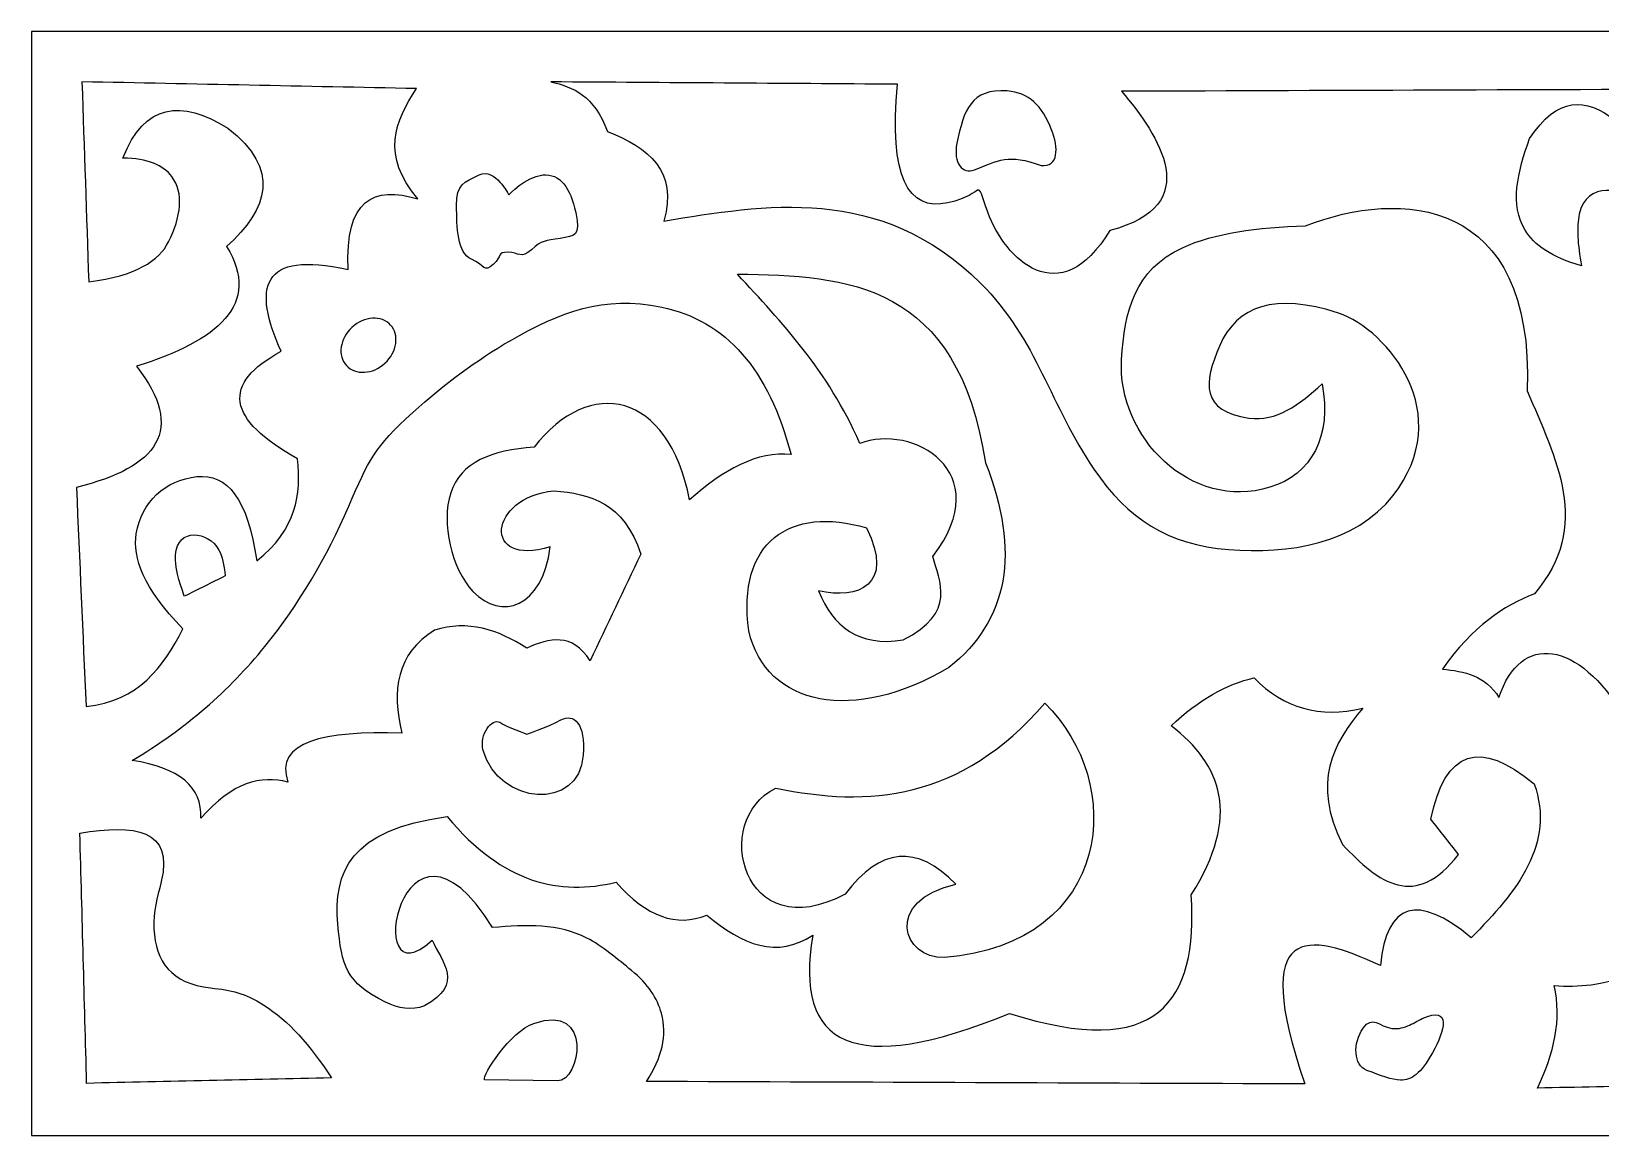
# Model space of a CAD drawing. Header units: centimetres. Extents: x -27.5 to -1.9, y -9.5 to -5.7.
# Drawn here: x -27.5 to -22.1, y -9.5 to -5.7 of the extents above; entities that cross this region are included whole.
import ezdxf

# ---------------------------------------------------------------- set-up
doc = ezdxf.new("R2010")
doc.units = ezdxf.units.CM
doc.header["$MEASUREMENT"] = 0
doc.layers.add('layer 1', color=7, linetype='Continuous')

msp = doc.modelspace()

# ---------------------------------------------------------------- linework, layer by layer
at = {"layer": 'layer 1', "color": 250}
for points, knots in [([(-14.99208, -5.70121), (-14.99208, -5.70121), (-14.99208, -9.5), (-14.99208, -9.5), (-14.99208, -9.5), (-14.99208, -9.5), (-27.5, -9.5), (-27.5, -9.5), (-27.5, -9.5), (-27.5, -9.5), (-27.5, -5.70121), (-27.5, -5.70121), (-27.5, -5.70121), (-27.5, -5.70121), (-14.99208, -5.70121), (-14.99208, -5.70121)], [0, 0, 0, 0, 0.2, 0.2, 0.2, 0.2, 0.4, 0.4, 0.4, 0.4, 0.6, 0.6, 0.6, 0.6, 1, 1, 1, 1]), ([(-26.17567, -5.89807), (-26.24955, -6.01038), (-26.29828, -6.12737), (-26.17098, -6.27734), (-26.17098, -6.27734), (-26.32203, -6.23278), (-26.42219, -6.27802), (-26.41045, -6.52082), (-26.41045, -6.52082), (-26.71257, -6.45283), (-26.73918, -6.5824), (-26.64056, -6.80179), (-26.64056, -6.80179), (-26.84715, -6.91257), (-26.82834, -7.03585), (-26.58421, -7.17169), (-26.58421, -7.17169), (-26.57234, -7.29364), (-26.58632, -7.41339), (-26.72509, -7.52287), (-26.72509, -7.52287), (-26.7546, -7.30942), (-26.82639, -7.22237), (-26.93081, -7.23305), (-26.93081, -7.23305), (-27.03925, -7.24413), (-27.12183, -7.32032), (-27.13907, -7.42933), (-27.13907, -7.42933), (-27.15213, -7.51199), (-27.11646, -7.61412), (-26.97868, -7.757), (-26.97868, -7.757), (-27.04732, -7.88828), (-27.13017, -8.00542), (-27.31208, -8.02392), (-27.31208, -8.02392), (-27.32303, -7.7726), (-27.334, -7.5213), (-27.34497, -7.27002), (-27.34497, -7.27002), (-27.06476, -7.20134), (-26.96769, -7.07176), (-27.13833, -6.85328), (-27.13833, -6.85328), (-26.85963, -6.76506), (-26.70623, -6.64174), (-26.82841, -6.44124), (-26.82841, -6.44124), (-26.68434, -6.31086), (-26.64204, -6.17661), (-26.82371, -6.03384), (-26.82371, -6.03384), (-26.98531, -5.93356), (-27.11133, -5.94992), (-27.1853, -6.13687), (-27.1853, -6.13687), (-27.09962, -6.13824), (-27.04577, -6.16267), (-27.01685, -6.20068), (-27.01685, -6.20068), (-26.97461, -6.25622), (-26.98554, -6.34079), (-27.02793, -6.42478), (-27.02793, -6.42478), (-27.0611, -6.49055), (-27.13909, -6.54188), (-27.30269, -6.56296), (-27.30269, -6.56296), (-27.31051, -6.33351), (-27.31833, -6.10408), (-27.32618, -5.87465), (-27.32618, -5.87465), (-26.94265, -5.88247), (-26.55915, -5.89027), (-26.17567, -5.89807)], [0, 0, 0, 0, 0.05, 0.05, 0.05, 0.05, 0.1, 0.1, 0.1, 0.1, 0.15, 0.15, 0.15, 0.15, 0.2, 0.2, 0.2, 0.2, 0.25, 0.25, 0.25, 0.25, 0.3, 0.3, 0.3, 0.3, 0.35, 0.35, 0.35, 0.35, 0.4, 0.4, 0.4, 0.4, 0.45, 0.45, 0.45, 0.45, 0.5, 0.5, 0.5, 0.5, 0.55, 0.55, 0.55, 0.55, 0.6, 0.6, 0.6, 0.6, 0.65, 0.65, 0.65, 0.65, 0.7, 0.7, 0.7, 0.7, 0.75, 0.75, 0.75, 0.75, 0.8, 0.8, 0.8, 0.8, 0.85, 0.85, 0.85, 0.85, 0.9, 0.9, 0.9, 0.9, 1, 1, 1, 1]), ([(-21.45384, -5.89928), (-21.56505, -5.97148), (-21.65108, -6.05855), (-21.69028, -6.17317), (-21.69028, -6.17317), (-21.70561, -6.21803), (-21.71379, -6.26712), (-21.71348, -6.32119), (-21.71348, -6.32119), (-21.71689, -6.26372), (-21.72845, -6.21738), (-21.74733, -6.18113), (-21.74733, -6.18113), (-21.77679, -6.1246), (-21.82415, -6.09257), (-21.88634, -6.08109), (-21.88634, -6.08109), (-21.99584, -6.06086), (-21.96087, -6.08239), (-22.0516, -6.0086), (-22.0516, -6.0086), (-22.15276, -5.9263), (-22.25163, -5.92515), (-22.34635, -6.06967), (-22.34635, -6.06967), (-22.38896, -6.18684), (-22.41494, -6.29858), (-22.36197, -6.38473), (-22.36197, -6.38473), (-22.33019, -6.43643), (-22.26995, -6.47893), (-22.16784, -6.50781), (-22.16784, -6.50781), (-22.18182, -6.43422), (-22.18511, -6.37415), (-22.17558, -6.33036), (-22.17558, -6.33036), (-22.15072, -6.2161), (-22.02427, -6.23509), (-21.96114, -6.30211), (-21.96114, -6.30211), (-21.88566, -6.38215), (-21.90895, -6.5384), (-22.00557, -6.75122), (-22.00557, -6.75122), (-22.04607, -7.02895), (-22.09352, -7.30551), (-21.95689, -7.61127), (-21.95689, -7.61127), (-21.9225, -7.75987), (-21.91834, -7.9086), (-22.0218, -8.05752), (-22.0218, -8.05752), (-22.17823, -7.79521), (-22.37885, -7.76781), (-22.45182, -7.99261), (-22.45182, -7.99261), (-22.49853, -7.91772), (-22.5707, -7.90221), (-22.64655, -7.89524), (-22.64655, -7.89524), (-22.54103, -7.74643), (-22.43555, -7.67813), (-22.33012, -7.63561), (-22.33012, -7.63561), (-22.12892, -7.40296), (-22.25795, -7.17039), (-22.35446, -6.93783), (-22.35446, -6.93783), (-22.33063, -6.26851), (-22.79114, -6.24318), (-23.11715, -6.36988), (-23.11715, -6.36988), (-23.2821, -6.37581), (-23.43095, -6.39476), (-23.54068, -6.44528), (-23.54068, -6.44528), (-23.7047, -6.52078), (-23.74042, -6.66489), (-23.75008, -6.82968), (-23.75008, -6.82968), (-23.76577, -7.09667), (-23.51112, -7.35253), (-23.24031, -7.26975), (-23.24031, -7.26975), (-23.09618, -7.2257), (-23.02612, -7.09352), (-23.06035, -6.91349), (-23.06035, -6.91349), (-23.1378, -6.98636), (-23.21795, -7.04504), (-23.31194, -7.03131), (-23.31194, -7.03131), (-23.47757, -7.00712), (-23.46898, -6.91172), (-23.41209, -6.78138), (-23.41209, -6.78138), (-23.35294, -6.64597), (-23.22379, -6.59985), (-23.00355, -6.67008), (-23.00355, -6.67008), (-22.83218, -6.73068), (-22.59762, -7.018), (-22.81586, -7.29776), (-22.81586, -7.29776), (-22.94658, -7.4654), (-23.1772, -7.50006), (-23.38132, -7.48376), (-23.38132, -7.48376), (-23.59289, -7.46686), (-23.72772, -7.37898), (-23.84536, -7.20713), (-23.84536, -7.20713), (-23.99495, -6.98854), (-24.03869, -6.76365), (-24.2354, -6.56744), (-24.2354, -6.56744), (-24.57916, -6.22446), (-24.98309, -6.29807), (-25.32407, -6.35365), (-25.32407, -6.35365), (-25.27519, -6.18149), (-25.37671, -6.10105), (-25.5188, -6.04533), (-25.5188, -6.04533), (-25.56375, -5.92219), (-25.63662, -5.89193), (-25.71353, -5.87494), (-25.71353, -5.87494), (-25.31594, -5.87766), (-24.91836, -5.88036), (-24.52082, -5.88306), (-24.52082, -5.88306), (-24.55082, -6.20147), (-24.48503, -6.32072), (-24.34746, -6.29101), (-24.34746, -6.29101), (-24.21036, -6.26139), (-24.2574, -6.19472), (-24.21027, -6.32369), (-24.21027, -6.32369), (-24.15141, -6.48466), (-23.96286, -6.6715), (-23.79058, -6.3861), (-23.79058, -6.3861), (-23.45965, -6.30115), (-23.6217, -6.05798), (-23.75001, -5.9074), (-23.75001, -5.9074), (-22.98461, -5.90468), (-22.21922, -5.90198), (-21.45384, -5.89928)], [0, 0, 0, 0, 0.025641, 0.025641, 0.025641, 0.025641, 0.0512821, 0.0512821, 0.0512821, 0.0512821, 0.0769231, 0.0769231, 0.0769231, 0.0769231, 0.1025641, 0.1025641, 0.1025641, 0.1025641, 0.1282051, 0.1282051, 0.1282051, 0.1282051, 0.1538462, 0.1538462, 0.1538462, 0.1538462, 0.1794872, 0.1794872, 0.1794872, 0.1794872, 0.2051282, 0.2051282, 0.2051282, 0.2051282, 0.2307692, 0.2307692, 0.2307692, 0.2307692, 0.2564103, 0.2564103, 0.2564103, 0.2564103, 0.2820513, 0.2820513, 0.2820513, 0.2820513, 0.3076923, 0.3076923, 0.3076923, 0.3076923, 0.3333333, 0.3333333, 0.3333333, 0.3333333, 0.3589744, 0.3589744, 0.3589744, 0.3589744, 0.3846154, 0.3846154, 0.3846154, 0.3846154, 0.4102564, 0.4102564, 0.4102564, 0.4102564, 0.4358974, 0.4358974, 0.4358974, 0.4358974, 0.4615385, 0.4615385, 0.4615385, 0.4615385, 0.4871795, 0.4871795, 0.4871795, 0.4871795, 0.5128205, 0.5128205, 0.5128205, 0.5128205, 0.5384615, 0.5384615, 0.5384615, 0.5384615, 0.5641026, 0.5641026, 0.5641026, 0.5641026, 0.5897436, 0.5897436, 0.5897436, 0.5897436, 0.6153846, 0.6153846, 0.6153846, 0.6153846, 0.6410256, 0.6410256, 0.6410256, 0.6410256, 0.6666667, 0.6666667, 0.6666667, 0.6666667, 0.6923077, 0.6923077, 0.6923077, 0.6923077, 0.7179487, 0.7179487, 0.7179487, 0.7179487, 0.7435897, 0.7435897, 0.7435897, 0.7435897, 0.7692308, 0.7692308, 0.7692308, 0.7692308, 0.7948718, 0.7948718, 0.7948718, 0.7948718, 0.8205128, 0.8205128, 0.8205128, 0.8205128, 0.8461538, 0.8461538, 0.8461538, 0.8461538, 0.8717949, 0.8717949, 0.8717949, 0.8717949, 0.8974359, 0.8974359, 0.8974359, 0.8974359, 0.9230769, 0.9230769, 0.9230769, 0.9230769, 0.9487179, 0.9487179, 0.9487179, 0.9487179, 1, 1, 1, 1]), ([(-24.25605, -6.17789), (-24.29606, -6.19396), (-24.33069, -6.15422), (-24.31636, -6.08554), (-24.31636, -6.08554), (-24.29271, -5.97233), (-24.26837, -5.89706), (-24.1432, -5.90614), (-24.1432, -5.90614), (-24.0707, -5.91142), (-24.02271, -5.95646), (-23.99102, -6.03971), (-23.99102, -6.03971), (-23.96708, -6.10267), (-23.9652, -6.16762), (-24.027, -6.1629), (-24.027, -6.1629), (-24.0836, -6.14206), (-24.12023, -6.13755), (-24.15305, -6.14236), (-24.15305, -6.14236), (-24.18584, -6.14717), (-24.21481, -6.16133), (-24.25605, -6.17789)], [0, 0, 0, 0, 0.1428571, 0.1428571, 0.1428571, 0.1428571, 0.2857143, 0.2857143, 0.2857143, 0.2857143, 0.4285714, 0.4285714, 0.4285714, 0.4285714, 0.5714286, 0.5714286, 0.5714286, 0.5714286, 0.7142857, 0.7142857, 0.7142857, 0.7142857, 1, 1, 1, 1]), ([(-25.85787, -6.26397), (-25.85787, -6.26397), (-25.9057, -6.16832), (-25.9595, -6.19522), (-25.9595, -6.19522), (-26.01331, -6.22212), (-26.03722, -6.22511), (-26.03722, -6.29984), (-26.03722, -6.29984), (-26.03722, -6.37457), (-26.03423, -6.46425), (-25.98641, -6.48518), (-25.98641, -6.48518), (-25.93858, -6.5061), (-25.94456, -6.533), (-25.91167, -6.50311), (-25.91167, -6.50311), (-25.87879, -6.47322), (-25.89972, -6.46126), (-25.86086, -6.46126), (-25.86086, -6.46126), (-25.822, -6.46126), (-25.81602, -6.48518), (-25.78015, -6.45229), (-25.78015, -6.45229), (-25.74428, -6.41941), (-25.73232, -6.4224), (-25.6815, -6.41343), (-25.6815, -6.41343), (-25.63068, -6.40447), (-25.60976, -6.40746), (-25.62769, -6.32376), (-25.62769, -6.32376), (-25.64563, -6.24006), (-25.6815, -6.18924), (-25.74129, -6.19522), (-25.74129, -6.19522), (-25.80107, -6.2012), (-25.85787, -6.26397), (-25.85787, -6.26397)], [0, 0, 0, 0, 0.0909091, 0.0909091, 0.0909091, 0.0909091, 0.1818182, 0.1818182, 0.1818182, 0.1818182, 0.2727273, 0.2727273, 0.2727273, 0.2727273, 0.3636364, 0.3636364, 0.3636364, 0.3636364, 0.4545455, 0.4545455, 0.4545455, 0.4545455, 0.5454545, 0.5454545, 0.5454545, 0.5454545, 0.6363636, 0.6363636, 0.6363636, 0.6363636, 0.7272727, 0.7272727, 0.7272727, 0.7272727, 0.8181818, 0.8181818, 0.8181818, 0.8181818, 1, 1, 1, 1]), ([(-25.07154, -6.53631), (-24.91785, -6.70362), (-24.76157, -6.86546), (-24.65068, -7.11842), (-24.65068, -7.11842), (-24.4711, -7.0503), (-24.17555, -7.21296), (-24.39895, -7.50781), (-24.39895, -7.50781), (-24.37753, -7.59138), (-24.31478, -7.70157), (-24.50122, -7.79494), (-24.50122, -7.79494), (-24.65562, -7.81883), (-24.74283, -7.74868), (-24.79228, -7.62581), (-24.79228, -7.62581), (-24.65673, -7.65694), (-24.52924, -7.60722), (-24.62708, -7.40948), (-24.62708, -7.40948), (-24.88946, -7.33113), (-25.07482, -7.45899), (-25.0322, -7.76347), (-25.0322, -7.76347), (-24.9735, -8.02279), (-24.66965, -8.08442), (-24.34389, -7.88933), (-24.34389, -7.88933), (-24.13938, -7.72807), (-24.09744, -7.49336), (-24.21802, -7.18529), (-24.21802, -7.18529), (-24.31494, -6.56584), (-24.68878, -6.54145), (-25.07154, -6.53631)], [0, 0, 0, 0, 0.1, 0.1, 0.1, 0.1, 0.2, 0.2, 0.2, 0.2, 0.3, 0.3, 0.3, 0.3, 0.4, 0.4, 0.4, 0.4, 0.5, 0.5, 0.5, 0.5, 0.6, 0.6, 0.6, 0.6, 0.7, 0.7, 0.7, 0.7, 0.8, 0.8, 0.8, 0.8, 1, 1, 1, 1]), ([(-27.15325, -8.20918), (-26.9914, -8.23406), (-26.91256, -8.30046), (-26.91667, -8.40841), (-26.91667, -8.40841), (-26.80775, -8.28279), (-26.71023, -8.25995), (-26.61784, -8.28389), (-26.61784, -8.28389), (-26.66461, -8.14376), (-26.49442, -8.10645), (-26.22561, -8.1158), (-26.22561, -8.1158), (-26.26095, -7.96847), (-26.24438, -7.84191), (-26.11355, -7.76093), (-26.11355, -7.76093), (-25.99843, -7.72569), (-25.89466, -7.75889), (-25.79604, -7.82319), (-25.79604, -7.82319), (-25.71717, -7.78774), (-25.64037, -7.76895), (-25.57814, -7.86677), (-25.57814, -7.86677), (-25.52004, -7.74434), (-25.46194, -7.6219), (-25.40382, -7.49945), (-25.40382, -7.49945), (-25.4618, -7.32268), (-25.57807, -7.29171), (-25.70265, -7.28155), (-25.70265, -7.28155), (-25.92853, -7.30403), (-25.95186, -7.5475), (-25.7151, -7.47455), (-25.7151, -7.47455), (-25.74165, -7.68375), (-25.88407, -7.73108), (-25.98133, -7.62774), (-25.98133, -7.62774), (-26.05532, -7.54908), (-26.09137, -7.39179), (-26.0577, -7.28915), (-26.0577, -7.28915), (-26.02302, -7.18358), (-25.91669, -7.1407), (-25.77113, -7.13213), (-25.77113, -7.13213), (-25.57919, -6.88355), (-25.30951, -6.94084), (-25.23572, -7.31268), (-25.23572, -7.31268), (-25.11952, -7.20997), (-25.00332, -7.1436), (-24.88708, -7.15704), (-24.88708, -7.15704), (-24.96244, -6.8649), (-25.11071, -6.69577), (-25.33194, -6.64974), (-25.33194, -6.64974), (-25.5328, -6.60794), (-25.68123, -6.6661), (-25.85313, -6.76531), (-25.85313, -6.76531), (-25.9666, -6.83078), (-26.07835, -6.91367), (-26.18848, -7.01252), (-26.18848, -7.01252), (-26.3217, -7.13202), (-26.33941, -7.17717), (-26.40854, -7.33513), (-26.40854, -7.33513), (-26.48487, -7.50945), (-26.5785, -7.67195), (-26.69686, -7.81739), (-26.69686, -7.81739), (-26.81958, -7.96818), (-26.96895, -8.10072), (-27.15325, -8.20918)], [0, 0, 0, 0, 0.047619, 0.047619, 0.047619, 0.047619, 0.0952381, 0.0952381, 0.0952381, 0.0952381, 0.1428571, 0.1428571, 0.1428571, 0.1428571, 0.1904762, 0.1904762, 0.1904762, 0.1904762, 0.2380952, 0.2380952, 0.2380952, 0.2380952, 0.2857143, 0.2857143, 0.2857143, 0.2857143, 0.3333333, 0.3333333, 0.3333333, 0.3333333, 0.3809524, 0.3809524, 0.3809524, 0.3809524, 0.4285714, 0.4285714, 0.4285714, 0.4285714, 0.4761905, 0.4761905, 0.4761905, 0.4761905, 0.5238095, 0.5238095, 0.5238095, 0.5238095, 0.5714286, 0.5714286, 0.5714286, 0.5714286, 0.6190476, 0.6190476, 0.6190476, 0.6190476, 0.6666667, 0.6666667, 0.6666667, 0.6666667, 0.7142857, 0.7142857, 0.7142857, 0.7142857, 0.7619048, 0.7619048, 0.7619048, 0.7619048, 0.8095238, 0.8095238, 0.8095238, 0.8095238, 0.8571429, 0.8571429, 0.8571429, 0.8571429, 0.9047619, 0.9047619, 0.9047619, 0.9047619, 1, 1, 1, 1]), ([(-26.26468, -6.71135), (-26.2335, -6.74528), (-26.24218, -6.80431), (-26.28403, -6.84276), (-26.28403, -6.84276), (-26.32585, -6.88117), (-26.38539, -6.88481), (-26.41659, -6.85087), (-26.41659, -6.85087), (-26.44776, -6.81691), (-26.43909, -6.75789), (-26.39726, -6.71946), (-26.39726, -6.71946), (-26.35543, -6.68103), (-26.29587, -6.67739), (-26.26468, -6.71135)], [0, 0, 0, 0, 0.2, 0.2, 0.2, 0.2, 0.4, 0.4, 0.4, 0.4, 0.6, 0.6, 0.6, 0.6, 1, 1, 1, 1]), ([(-26.83311, -7.57438), (-26.83648, -7.53528), (-26.84417, -7.50689), (-26.85498, -7.48633), (-26.85498, -7.48633), (-26.89094, -7.41802), (-26.99754, -7.40735), (-27.00428, -7.50228), (-27.00428, -7.50228), (-27.00707, -7.54168), (-26.99253, -7.59192), (-26.97398, -7.64462), (-26.97398, -7.64462), (-26.92701, -7.6212), (-26.88006, -7.59778), (-26.83311, -7.57438)], [0, 0, 0, 0, 0.2, 0.2, 0.2, 0.2, 0.4, 0.4, 0.4, 0.4, 0.6, 0.6, 0.6, 0.6, 1, 1, 1, 1]), ([(-25.38451, -9.31365), (-24.62976, -9.31653), (-23.87498, -9.31943), (-23.12018, -9.32233), (-23.12018, -9.32233), (-23.30929, -8.7655), (-23.1122, -8.79797), (-22.85991, -8.91458), (-22.85991, -8.91458), (-22.83681, -8.69771), (-22.7327, -8.66593), (-22.54759, -8.81915), (-22.54759, -8.81915), (-22.38824, -8.66018), (-22.25788, -8.49543), (-22.3307, -8.28994), (-22.3307, -8.28994), (-22.51871, -8.1338), (-22.63727, -8.1743), (-22.6864, -8.41139), (-22.6864, -8.41139), (-22.6546, -8.4519), (-22.6228, -8.49237), (-22.59097, -8.53285), (-22.59097, -8.53285), (-22.73852, -8.72455), (-22.86576, -8.63168), (-22.99005, -8.49815), (-22.99005, -8.49815), (-23.09759, -8.28398), (-23.02221, -8.15104), (-22.92064, -8.02967), (-22.92064, -8.02967), (-23.06815, -8.0644), (-23.19253, -8.02972), (-23.29369, -7.92556), (-23.29369, -7.92556), (-23.38915, -7.94584), (-23.4846, -8.00079), (-23.57999, -8.0904), (-23.57999, -8.0904), (-23.40504, -8.22343), (-23.33855, -8.39989), (-23.51058, -8.67166), (-23.51058, -8.67166), (-23.48597, -9.04046), (-23.62768, -9.24292), (-24.13522, -9.07941), (-24.13522, -9.07941), (-24.67098, -9.29994), (-24.87777, -9.19152), (-24.81192, -8.81047), (-24.81192, -8.81047), (-24.93342, -8.89149), (-25.05488, -8.84524), (-25.17629, -8.74107), (-25.17629, -8.74107), (-25.28047, -8.78447), (-25.38451, -8.74689), (-25.48862, -8.62828), (-25.48862, -8.62828), (-25.68238, -8.67463), (-25.8761, -8.63415), (-26.06988, -8.40272), (-26.06988, -8.40272), (-26.40488, -8.4461), (-26.46132, -8.5956), (-26.44565, -8.77262), (-26.44565, -8.77262), (-26.43282, -8.91786), (-26.41807, -8.97274), (-26.28239, -9.04057), (-26.28239, -9.04057), (-26.23759, -9.06298), (-26.19275, -9.07089), (-26.14796, -9.05339), (-26.14796, -9.05339), (-26.00967, -8.97825), (-26.08737, -8.90305), (-26.12193, -8.82782), (-26.12193, -8.82782), (-26.24483, -8.944), (-26.27137, -8.80553), (-26.22793, -8.70182), (-26.22793, -8.70182), (-26.18446, -8.59812), (-26.07096, -8.52917), (-25.91372, -8.78444), (-25.91372, -8.78444), (-25.79853, -8.773), (-25.68609, -8.77091), (-25.58892, -8.82036), (-25.58892, -8.82036), (-25.53876, -8.84585), (-25.48073, -8.89529), (-25.43611, -8.93168), (-25.43611, -8.93168), (-25.37797, -8.97915), (-25.34641, -9.02839), (-25.33277, -9.07908), (-25.33277, -9.07908), (-25.31243, -9.15475), (-25.33034, -9.23258), (-25.38451, -9.31365)], [0, 0, 0, 0, 0.037037, 0.037037, 0.037037, 0.037037, 0.0740741, 0.0740741, 0.0740741, 0.0740741, 0.1111111, 0.1111111, 0.1111111, 0.1111111, 0.1481481, 0.1481481, 0.1481481, 0.1481481, 0.1851852, 0.1851852, 0.1851852, 0.1851852, 0.2222222, 0.2222222, 0.2222222, 0.2222222, 0.2592593, 0.2592593, 0.2592593, 0.2592593, 0.2962963, 0.2962963, 0.2962963, 0.2962963, 0.3333333, 0.3333333, 0.3333333, 0.3333333, 0.3703704, 0.3703704, 0.3703704, 0.3703704, 0.4074074, 0.4074074, 0.4074074, 0.4074074, 0.4444444, 0.4444444, 0.4444444, 0.4444444, 0.4814815, 0.4814815, 0.4814815, 0.4814815, 0.5185185, 0.5185185, 0.5185185, 0.5185185, 0.5555556, 0.5555556, 0.5555556, 0.5555556, 0.5925926, 0.5925926, 0.5925926, 0.5925926, 0.6296296, 0.6296296, 0.6296296, 0.6296296, 0.6666667, 0.6666667, 0.6666667, 0.6666667, 0.7037037, 0.7037037, 0.7037037, 0.7037037, 0.7407407, 0.7407407, 0.7407407, 0.7407407, 0.7777778, 0.7777778, 0.7777778, 0.7777778, 0.8148148, 0.8148148, 0.8148148, 0.8148148, 0.8518519, 0.8518519, 0.8518519, 0.8518519, 0.8888889, 0.8888889, 0.8888889, 0.8888889, 0.9259259, 0.9259259, 0.9259259, 0.9259259, 1, 1, 1, 1]), ([(-24.01345, -8.01279), (-24.30671, -8.34887), (-24.62032, -8.37067), (-24.93969, -8.30446), (-24.93969, -8.30446), (-25.16479, -8.41416), (-25.05259, -8.85893), (-24.70082, -8.66903), (-24.70082, -8.66903), (-24.58056, -8.50858), (-24.45379, -8.49721), (-24.32056, -8.635), (-24.32056, -8.635), (-24.57035, -8.69236), (-24.50234, -8.89237), (-24.35958, -8.88779), (-24.35958, -8.88779), (-23.77366, -8.83695), (-23.73534, -8.28475), (-24.01345, -8.01279)], [0, 0, 0, 0, 0.1666667, 0.1666667, 0.1666667, 0.1666667, 0.3333333, 0.3333333, 0.3333333, 0.3333333, 0.5, 0.5, 0.5, 0.5, 0.6666667, 0.6666667, 0.6666667, 0.6666667, 1, 1, 1, 1]), ([(-25.79581, -8.11858), (-25.79581, -8.11858), (-25.86459, -8.09431), (-25.88886, -8.07813), (-25.88886, -8.07813), (-25.91314, -8.06195), (-25.96168, -8.11858), (-25.9455, -8.17522), (-25.9455, -8.17522), (-25.89183, -8.36307), (-25.61599, -8.38548), (-25.60162, -8.1914), (-25.60162, -8.1914), (-25.59353, -8.08217), (-25.63399, -8.04576), (-25.67849, -8.07004), (-25.67849, -8.07004), (-25.72299, -8.09431), (-25.79581, -8.11858), (-25.79581, -8.11858)], [0, 0, 0, 0, 0.1666667, 0.1666667, 0.1666667, 0.1666667, 0.3333333, 0.3333333, 0.3333333, 0.3333333, 0.5, 0.5, 0.5, 0.5, 0.6666667, 0.6666667, 0.6666667, 0.6666667, 1, 1, 1, 1]), ([(-27.33314, -8.45943), (-27.32541, -8.7463), (-27.31766, -9.0332), (-27.30988, -9.32013), (-27.30988, -9.32013), (-27.02921, -9.3139), (-26.74851, -9.3077), (-26.46779, -9.30152), (-26.46779, -9.30152), (-26.54259, -9.1872), (-26.61505, -9.1049), (-26.70034, -9.05089), (-26.70034, -9.05089), (-26.76728, -9.0085), (-26.81032, -8.99992), (-26.88401, -8.99178), (-26.88401, -8.99178), (-27.01896, -8.97688), (-27.07279, -8.90111), (-27.07845, -8.78928), (-27.07845, -8.78928), (-27.08169, -8.72475), (-27.06751, -8.68524), (-27.05326, -8.62588), (-27.05326, -8.62588), (-27.00981, -8.44502), (-27.14473, -8.42767), (-27.33314, -8.45943)], [0, 0, 0, 0, 0.125, 0.125, 0.125, 0.125, 0.25, 0.25, 0.25, 0.25, 0.375, 0.375, 0.375, 0.375, 0.5, 0.5, 0.5, 0.5, 0.625, 0.625, 0.625, 0.625, 0.75, 0.75, 0.75, 0.75, 1, 1, 1, 1]), ([(-21.7533, -8.80168), (-21.92288, -8.93836), (-22.09246, -8.99893), (-22.26211, -8.9834), (-22.26211, -8.9834), (-22.23435, -9.10103), (-22.26377, -9.21872), (-22.31922, -9.33644), (-22.31922, -9.33644), (-22.04922, -9.33123), (-21.77924, -9.32604), (-21.50929, -9.32087), (-21.50929, -9.32087), (-21.68066, -9.18932), (-21.762, -9.01623), (-21.7533, -8.80168)], [0, 0, 0, 0, 0.2, 0.2, 0.2, 0.2, 0.4, 0.4, 0.4, 0.4, 0.6, 0.6, 0.6, 0.6, 1, 1, 1, 1]), ([(-25.94145, -9.30799), (-25.94145, -9.30799), (-25.69063, -9.31203), (-25.69063, -9.31203), (-25.69063, -9.31203), (-25.6114, -9.31329), (-25.5658, -9.04179), (-25.77154, -9.1138), (-25.77154, -9.1138), (-25.85245, -9.14212), (-25.94955, -9.29181), (-25.94145, -9.30799)], [0, 0, 0, 0, 0.25, 0.25, 0.25, 0.25, 0.5, 0.5, 0.5, 0.5, 1, 1, 1, 1]), ([(-22.91896, -9.13025), (-22.95591, -9.18143), (-22.95182, -9.25919), (-22.90664, -9.27558), (-22.90664, -9.27558), (-22.85677, -9.29367), (-22.82128, -9.30875), (-22.79103, -9.30931), (-22.79103, -9.30931), (-22.7521, -9.31003), (-22.7218, -9.28679), (-22.68063, -9.21507), (-22.68063, -9.21507), (-22.63734, -9.13971), (-22.61461, -9.05035), (-22.71573, -9.09751), (-22.71573, -9.09751), (-22.73304, -9.10708), (-22.75016, -9.11531), (-22.76554, -9.12205), (-22.76554, -9.12205), (-22.78736, -9.13162), (-22.80516, -9.13315), (-22.82024, -9.13099), (-22.82024, -9.13099), (-22.86544, -9.12454), (-22.88621, -9.0849), (-22.91896, -9.13025)], [0, 0, 0, 0, 0.125, 0.125, 0.125, 0.125, 0.25, 0.25, 0.25, 0.25, 0.375, 0.375, 0.375, 0.375, 0.5, 0.5, 0.5, 0.5, 0.625, 0.625, 0.625, 0.625, 0.75, 0.75, 0.75, 0.75, 1, 1, 1, 1])]:
    msp.add_open_spline(points, degree=3, knots=knots, dxfattribs=at)

doc.saveas('drawing.dxf')
